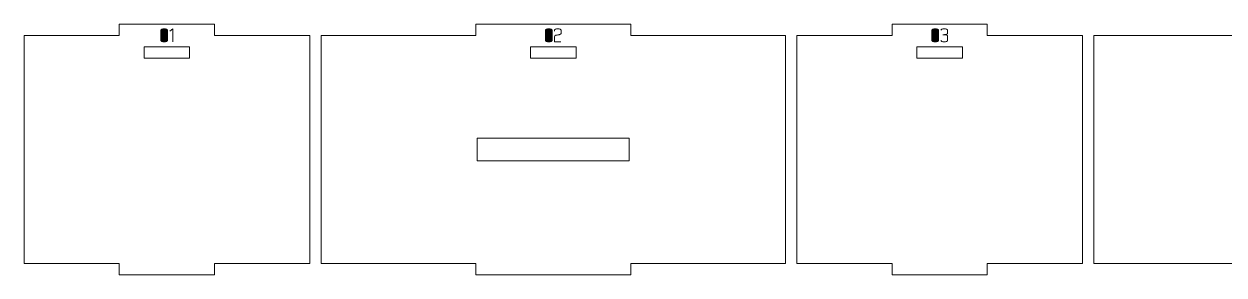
# Model space of a CAD drawing. Header units: centimetres. Extents: x -250 to 250, y -508 to 508.
# Drawn here: x 16.07 to 47.66, y 268.33 to 274.93 of the extents above; entities that cross this region are included whole.
import ezdxf

# ---------------------------------------------------------------- set-up
doc = ezdxf.new("R2010")
doc.units = ezdxf.units.CM
doc.header["$MEASUREMENT"] = 0
doc.layers.add('Capa 1', color=7, linetype='Continuous')

msp = doc.modelspace()

# ---------------------------------------------------------------- hatches: boundary and pattern name
at = {"layer": 'Capa 1', "true_color": 0x3e4095}
h = msp.add_hatch(color=175, dxfattribs=at)
edge = h.paths.add_edge_path()
edge.add_spline(control_points=[(19.67501, 274.49803), (19.67501, 274.48749), (19.68349, 274.47852), (19.70045, 274.47111), (19.7174, 274.4637), (19.73856, 274.46), (19.76391, 274.46), (19.78926, 274.46), (19.81042, 274.4637), (19.82738, 274.47111), (19.84433, 274.47852), (19.85281, 274.48749), (19.85281, 274.49803), (19.85281, 274.49803), (19.85281, 274.76275), (19.85281, 274.76275), (19.85281, 274.77329), (19.84433, 274.78226), (19.82738, 274.78967), (19.81042, 274.79708), (19.78926, 274.80078), (19.76391, 274.80078), (19.73856, 274.80078), (19.7174, 274.79708), (19.70045, 274.78967), (19.68349, 274.78226), (19.67501, 274.77329), (19.67501, 274.76275), (19.67501, 274.76275), (19.67501, 274.49803), (19.67501, 274.49803)], knot_values=[0, 0, 0, 0, 0.1, 0.1, 0.1, 0.2, 0.2, 0.2, 0.3, 0.3, 0.3, 0.4, 0.4, 0.4, 0.5, 0.5, 0.5, 0.6, 0.6, 0.6, 0.7, 0.7, 0.7, 0.8, 0.8, 0.8, 0.9, 0.9, 0.9, 1, 1, 1, 1], degree=3, periodic=1)
h = msp.add_hatch(color=175, dxfattribs=at)
edge = h.paths.add_edge_path()
edge.add_spline(control_points=[(19.85281, 274.49803), (19.85281, 274.48749), (19.84433, 274.47852), (19.82738, 274.47111), (19.81042, 274.4637), (19.78926, 274.46), (19.76391, 274.46), (19.73856, 274.46), (19.7174, 274.4637), (19.70045, 274.47111), (19.68349, 274.47852), (19.67501, 274.48749), (19.67501, 274.49803), (19.67501, 274.49803), (19.67501, 274.76275), (19.67501, 274.76275), (19.67501, 274.77329), (19.68349, 274.78226), (19.70045, 274.78967), (19.7174, 274.79708), (19.73856, 274.80078), (19.76391, 274.80078), (19.78926, 274.80078), (19.81042, 274.79708), (19.82738, 274.78967), (19.84433, 274.78226), (19.85281, 274.77329), (19.85281, 274.76275), (19.85281, 274.76275), (19.85281, 274.49803), (19.85281, 274.49803)], knot_values=[0, 0, 0, 0, 0.1, 0.1, 0.1, 0.2, 0.2, 0.2, 0.3, 0.3, 0.3, 0.4, 0.4, 0.4, 0.5, 0.5, 0.5, 0.6, 0.6, 0.6, 0.7, 0.7, 0.7, 0.8, 0.8, 0.8, 0.9, 0.9, 0.9, 1, 1, 1, 1], degree=3, periodic=1)
h = msp.add_hatch(color=175, dxfattribs=at)
edge = h.paths.add_edge_path()
edge.add_spline(control_points=[(19.99407, 274.80128), (19.99407, 274.80128), (19.91208, 274.74448), (19.91208, 274.74448), (19.91208, 274.74448), (19.99407, 274.80128), (19.99407, 274.80128), (19.99407, 274.80128), (19.99407, 274.46), (19.99407, 274.46), (19.99407, 274.46), (19.99407, 274.80128), (19.99407, 274.80128)], knot_values=[0, 0, 0, 0, 0.25, 0.25, 0.25, 0.5, 0.5, 0.5, 0.75, 0.75, 0.75, 1, 1, 1, 1], degree=3, periodic=1)
h = msp.add_hatch(color=175, dxfattribs=at)
edge = h.paths.add_edge_path()
edge.add_spline(control_points=[(29.79855, 274.49853), (29.79855, 274.48799), (29.80703, 274.47902), (29.82399, 274.47161), (29.84094, 274.4642), (29.8621, 274.4605), (29.88745, 274.4605), (29.9128, 274.4605), (29.93396, 274.4642), (29.95092, 274.47161), (29.96787, 274.47902), (29.97635, 274.48799), (29.97635, 274.49853), (29.97635, 274.49853), (29.97635, 274.76325), (29.97635, 274.76325), (29.97635, 274.77379), (29.96787, 274.78276), (29.95092, 274.79017), (29.93396, 274.79758), (29.9128, 274.80128), (29.88745, 274.80128), (29.8621, 274.80128), (29.84094, 274.79758), (29.82399, 274.79017), (29.80703, 274.78276), (29.79855, 274.77379), (29.79855, 274.76325), (29.79855, 274.76325), (29.79855, 274.49853), (29.79855, 274.49853)], knot_values=[0, 0, 0, 0, 0.1, 0.1, 0.1, 0.2, 0.2, 0.2, 0.3, 0.3, 0.3, 0.4, 0.4, 0.4, 0.5, 0.5, 0.5, 0.6, 0.6, 0.6, 0.7, 0.7, 0.7, 0.8, 0.8, 0.8, 0.9, 0.9, 0.9, 1, 1, 1, 1], degree=3, periodic=1)
h = msp.add_hatch(color=175, dxfattribs=at)
edge = h.paths.add_edge_path()
edge.add_spline(control_points=[(29.97635, 274.49853), (29.97635, 274.48799), (29.96787, 274.47902), (29.95092, 274.47161), (29.93396, 274.4642), (29.9128, 274.4605), (29.88745, 274.4605), (29.8621, 274.4605), (29.84094, 274.4642), (29.82399, 274.47161), (29.80703, 274.47902), (29.79855, 274.48799), (29.79855, 274.49853), (29.79855, 274.49853), (29.79855, 274.76325), (29.79855, 274.76325), (29.79855, 274.77379), (29.80703, 274.78276), (29.82399, 274.79017), (29.84094, 274.79758), (29.8621, 274.80128), (29.88745, 274.80128), (29.9128, 274.80128), (29.93396, 274.79758), (29.95092, 274.79017), (29.96787, 274.78276), (29.97635, 274.77379), (29.97635, 274.76325), (29.97635, 274.76325), (29.97635, 274.49853), (29.97635, 274.49853)], knot_values=[0, 0, 0, 0, 0.1, 0.1, 0.1, 0.2, 0.2, 0.2, 0.3, 0.3, 0.3, 0.4, 0.4, 0.4, 0.5, 0.5, 0.5, 0.6, 0.6, 0.6, 0.7, 0.7, 0.7, 0.8, 0.8, 0.8, 0.9, 0.9, 0.9, 1, 1, 1, 1], degree=3, periodic=1)
h = msp.add_hatch(color=175, dxfattribs=at)
edge = h.paths.add_edge_path()
edge.add_spline(control_points=[(30.03513, 274.4605), (30.03513, 274.4605), (30.03513, 274.60323), (30.03513, 274.60323), (30.03611, 274.61608), (30.0478, 274.62595), (30.07019, 274.63287), (30.07941, 274.63353), (30.08822, 274.6346), (30.09662, 274.63608), (30.10501, 274.63756), (30.11349, 274.63912), (30.12205, 274.64077), (30.13786, 274.6434), (30.14996, 274.64554), (30.15835, 274.64719), (30.16675, 274.64884), (30.1749, 274.65098), (30.1828, 274.65361), (30.20321, 274.66118), (30.21342, 274.6709), (30.21342, 274.68275), (30.21342, 274.68275), (30.21342, 274.76325), (30.21342, 274.76325), (30.21342, 274.77379), (30.20494, 274.78276), (30.18799, 274.79017), (30.17103, 274.79758), (30.14987, 274.80128), (30.12452, 274.80128), (30.09917, 274.80128), (30.07801, 274.79758), (30.06106, 274.79017), (30.0441, 274.78276), (30.03562, 274.77379), (30.03562, 274.76325), (30.03562, 274.76325), (30.03562, 274.73905), (30.03562, 274.73905), (30.03562, 274.73905), (30.03562, 274.76325), (30.03562, 274.76325), (30.03562, 274.77379), (30.0441, 274.78276), (30.06106, 274.79017), (30.07801, 274.79758), (30.09917, 274.80128), (30.12452, 274.80128), (30.14987, 274.80128), (30.17103, 274.79758), (30.18799, 274.79017), (30.20494, 274.78276), (30.21342, 274.77379), (30.21342, 274.76325), (30.21342, 274.76325), (30.21342, 274.68275), (30.21342, 274.68275), (30.21342, 274.6709), (30.20321, 274.66118), (30.1828, 274.65361), (30.1749, 274.65098), (30.16675, 274.64884), (30.15835, 274.64719), (30.14996, 274.64554), (30.13786, 274.6434), (30.12205, 274.64077), (30.11349, 274.63912), (30.10501, 274.63756), (30.09662, 274.63608), (30.08822, 274.6346), (30.07941, 274.63353), (30.07019, 274.63287), (30.0478, 274.62595), (30.03611, 274.61608), (30.03513, 274.60323), (30.03513, 274.60323), (30.03513, 274.4605), (30.03513, 274.4605), (30.03513, 274.4605), (30.20404, 274.4605), (30.20404, 274.4605), (30.20404, 274.4605), (30.03513, 274.4605), (30.03513, 274.4605)], knot_values=[0, 0, 0, 0, 0.03571429, 0.03571429, 0.03571429, 0.07142857, 0.07142857, 0.07142857, 0.10714286, 0.10714286, 0.10714286, 0.14285714, 0.14285714, 0.14285714, 0.17857143, 0.17857143, 0.17857143, 0.21428571, 0.21428571, 0.21428571, 0.25, 0.25, 0.25, 0.28571429, 0.28571429, 0.28571429, 0.32142857, 0.32142857, 0.32142857, 0.35714286, 0.35714286, 0.35714286, 0.39285714, 0.39285714, 0.39285714, 0.42857143, 0.42857143, 0.42857143, 0.46428571, 0.46428571, 0.46428571, 0.5, 0.5, 0.5, 0.53571429, 0.53571429, 0.53571429, 0.57142857, 0.57142857, 0.57142857, 0.60714286, 0.60714286, 0.60714286, 0.64285714, 0.64285714, 0.64285714, 0.67857143, 0.67857143, 0.67857143, 0.71428571, 0.71428571, 0.71428571, 0.75, 0.75, 0.75, 0.78571429, 0.78571429, 0.78571429, 0.82142857, 0.82142857, 0.82142857, 0.85714286, 0.85714286, 0.85714286, 0.89285714, 0.89285714, 0.89285714, 0.92857143, 0.92857143, 0.92857143, 0.96428571, 0.96428571, 0.96428571, 1, 1, 1, 1], degree=3, periodic=1)
h = msp.add_hatch(color=175, dxfattribs=at)
edge = h.paths.add_edge_path()
edge.add_spline(control_points=[(39.96999, 274.49853), (39.96999, 274.48799), (39.97847, 274.47902), (39.99543, 274.47161), (40.01238, 274.4642), (40.03354, 274.4605), (40.05889, 274.4605), (40.08424, 274.4605), (40.1054, 274.4642), (40.12236, 274.47161), (40.13931, 274.47902), (40.14779, 274.48799), (40.14779, 274.49853), (40.14779, 274.49853), (40.14779, 274.76325), (40.14779, 274.76325), (40.14779, 274.77379), (40.13931, 274.78276), (40.12236, 274.79017), (40.1054, 274.79758), (40.08424, 274.80128), (40.05889, 274.80128), (40.03354, 274.80128), (40.01238, 274.79758), (39.99543, 274.79017), (39.97847, 274.78276), (39.96999, 274.77379), (39.96999, 274.76325), (39.96999, 274.76325), (39.96999, 274.49853), (39.96999, 274.49853)], knot_values=[0, 0, 0, 0, 0.1, 0.1, 0.1, 0.2, 0.2, 0.2, 0.3, 0.3, 0.3, 0.4, 0.4, 0.4, 0.5, 0.5, 0.5, 0.6, 0.6, 0.6, 0.7, 0.7, 0.7, 0.8, 0.8, 0.8, 0.9, 0.9, 0.9, 1, 1, 1, 1], degree=3, periodic=1)
h = msp.add_hatch(color=175, dxfattribs=at)
edge = h.paths.add_edge_path()
edge.add_spline(control_points=[(40.14779, 274.49853), (40.14779, 274.48799), (40.13931, 274.47902), (40.12236, 274.47161), (40.1054, 274.4642), (40.08424, 274.4605), (40.05889, 274.4605), (40.03354, 274.4605), (40.01238, 274.4642), (39.99543, 274.47161), (39.97847, 274.47902), (39.96999, 274.48799), (39.96999, 274.49853), (39.96999, 274.49853), (39.96999, 274.76325), (39.96999, 274.76325), (39.96999, 274.77379), (39.97847, 274.78276), (39.99543, 274.79017), (40.01238, 274.79758), (40.03354, 274.80128), (40.05889, 274.80128), (40.08424, 274.80128), (40.1054, 274.79758), (40.12236, 274.79017), (40.13931, 274.78276), (40.14779, 274.77379), (40.14779, 274.76325), (40.14779, 274.76325), (40.14779, 274.49853), (40.14779, 274.49853)], knot_values=[0, 0, 0, 0, 0.1, 0.1, 0.1, 0.2, 0.2, 0.2, 0.3, 0.3, 0.3, 0.4, 0.4, 0.4, 0.5, 0.5, 0.5, 0.6, 0.6, 0.6, 0.7, 0.7, 0.7, 0.8, 0.8, 0.8, 0.9, 0.9, 0.9, 1, 1, 1, 1], degree=3, periodic=1)
h = msp.add_hatch(color=175, dxfattribs=at)
edge = h.paths.add_edge_path()
edge.add_spline(control_points=[(40.29596, 274.4605), (40.27061, 274.4605), (40.24945, 274.4642), (40.2325, 274.47161), (40.21554, 274.47902), (40.20706, 274.48799), (40.20706, 274.49853), (40.20706, 274.48799), (40.21554, 274.47902), (40.2325, 274.47161), (40.24945, 274.4642), (40.27061, 274.4605), (40.29596, 274.4605), (40.32131, 274.4605), (40.34247, 274.4642), (40.35943, 274.47161), (40.37638, 274.47902), (40.38486, 274.48799), (40.38486, 274.49853), (40.38486, 274.49853), (40.38486, 274.60965), (40.38486, 274.60965), (40.38486, 274.61854), (40.37877, 274.62628), (40.36659, 274.63287), (40.3544, 274.63945), (40.31868, 274.6439), (40.25941, 274.6462), (40.31835, 274.64982), (40.35375, 274.6541), (40.3656, 274.65904), (40.37745, 274.66398), (40.38387, 274.67205), (40.38486, 274.68324), (40.38486, 274.68324), (40.38486, 274.76325), (40.38486, 274.76325), (40.38486, 274.77379), (40.37638, 274.78276), (40.35943, 274.79017), (40.34247, 274.79758), (40.32131, 274.80128), (40.29596, 274.80128), (40.27061, 274.80128), (40.24945, 274.79758), (40.2325, 274.79017), (40.21554, 274.78276), (40.20706, 274.77379), (40.20706, 274.76325), (40.20706, 274.77379), (40.21554, 274.78276), (40.2325, 274.79017), (40.24945, 274.79758), (40.27061, 274.80128), (40.29596, 274.80128), (40.32131, 274.80128), (40.34247, 274.79758), (40.35943, 274.79017), (40.37638, 274.78276), (40.38486, 274.77379), (40.38486, 274.76325), (40.38486, 274.76325), (40.38486, 274.68324), (40.38486, 274.68324), (40.38387, 274.67205), (40.37745, 274.66398), (40.3656, 274.65904), (40.35375, 274.6541), (40.31835, 274.64982), (40.25941, 274.6462), (40.31868, 274.6439), (40.3544, 274.63945), (40.36659, 274.63287), (40.37877, 274.62628), (40.38486, 274.61854), (40.38486, 274.60965), (40.38486, 274.60965), (40.38486, 274.49853), (40.38486, 274.49853), (40.38486, 274.48799), (40.37638, 274.47902), (40.35943, 274.47161), (40.34247, 274.4642), (40.32131, 274.4605), (40.29596, 274.4605)], knot_values=[0, 0, 0, 0, 0.03571429, 0.03571429, 0.03571429, 0.07142857, 0.07142857, 0.07142857, 0.10714286, 0.10714286, 0.10714286, 0.14285714, 0.14285714, 0.14285714, 0.17857143, 0.17857143, 0.17857143, 0.21428571, 0.21428571, 0.21428571, 0.25, 0.25, 0.25, 0.28571429, 0.28571429, 0.28571429, 0.32142857, 0.32142857, 0.32142857, 0.35714286, 0.35714286, 0.35714286, 0.39285714, 0.39285714, 0.39285714, 0.42857143, 0.42857143, 0.42857143, 0.46428571, 0.46428571, 0.46428571, 0.5, 0.5, 0.5, 0.53571429, 0.53571429, 0.53571429, 0.57142857, 0.57142857, 0.57142857, 0.60714286, 0.60714286, 0.60714286, 0.64285714, 0.64285714, 0.64285714, 0.67857143, 0.67857143, 0.67857143, 0.71428571, 0.71428571, 0.71428571, 0.75, 0.75, 0.75, 0.78571429, 0.78571429, 0.78571429, 0.82142857, 0.82142857, 0.82142857, 0.85714286, 0.85714286, 0.85714286, 0.89285714, 0.89285714, 0.89285714, 0.92857143, 0.92857143, 0.92857143, 0.96428571, 0.96428571, 0.96428571, 1, 1, 1, 1], degree=3, periodic=1)

# ---------------------------------------------------------------- linework, layer by layer
at = {"layer": 'Capa 1', "color": 1, "lineweight": 9}
for points, knots in [([(16.07453, 274.62828), (16.07453, 274.62828), (16.07453, 268.62828), (16.07453, 268.62828), (16.07453, 268.62828), (18.5812, 268.62828), (18.5812, 268.62828), (18.5812, 268.62828), (18.5812, 268.32828), (18.5812, 268.32828), (18.5812, 268.32828), (21.08788, 268.32828), (21.08788, 268.32828), (21.08788, 268.32828), (21.08788, 268.62828), (21.08788, 268.62828), (21.08788, 268.62828), (23.59455, 268.62828), (23.59455, 268.62828), (23.59455, 268.62828), (23.59455, 274.62828), (23.59455, 274.62828), (23.59455, 274.62828), (21.08788, 274.62828), (21.08788, 274.62828), (21.08788, 274.62828), (21.08788, 274.92828), (21.08788, 274.92828), (21.08788, 274.92828), (18.5812, 274.92828), (18.5812, 274.92828), (18.5812, 274.92828), (18.5812, 274.62828), (18.5812, 274.62828), (18.5812, 274.62828), (16.07453, 274.62828), (16.07453, 274.62828)], [0, 0, 0, 0, 0.08333333, 0.08333333, 0.08333333, 0.16666667, 0.16666667, 0.16666667, 0.25, 0.25, 0.25, 0.33333333, 0.33333333, 0.33333333, 0.41666667, 0.41666667, 0.41666667, 0.5, 0.5, 0.5, 0.58333333, 0.58333333, 0.58333333, 0.66666667, 0.66666667, 0.66666667, 0.75, 0.75, 0.75, 0.83333333, 0.83333333, 0.83333333, 0.91666667, 0.91666667, 0.91666667, 1, 1, 1, 1]), ([(23.89455, 274.62828), (23.89455, 274.62828), (23.89455, 268.62828), (23.89455, 268.62828), (23.89455, 268.62828), (27.96884, 268.62828), (27.96884, 268.62828), (27.96884, 268.62828), (27.96884, 268.32828), (27.96884, 268.32828), (27.96884, 268.32828), (32.04313, 268.32828), (32.04313, 268.32828), (32.04313, 268.32828), (32.04313, 268.62828), (32.04313, 268.62828), (32.04313, 268.62828), (36.11742, 268.62828), (36.11742, 268.62828), (36.11742, 268.62828), (36.11742, 274.62828), (36.11742, 274.62828), (36.11742, 274.62828), (32.04313, 274.62828), (32.04313, 274.62828), (32.04313, 274.62828), (32.04313, 274.92828), (32.04313, 274.92828), (32.04313, 274.92828), (27.96884, 274.92828), (27.96884, 274.92828), (27.96884, 274.92828), (27.96884, 274.62828), (27.96884, 274.62828), (27.96884, 274.62828), (23.89455, 274.62828), (23.89455, 274.62828)], [0, 0, 0, 0, 0.08333333, 0.08333333, 0.08333333, 0.16666667, 0.16666667, 0.16666667, 0.25, 0.25, 0.25, 0.33333333, 0.33333333, 0.33333333, 0.41666667, 0.41666667, 0.41666667, 0.5, 0.5, 0.5, 0.58333333, 0.58333333, 0.58333333, 0.66666667, 0.66666667, 0.66666667, 0.75, 0.75, 0.75, 0.83333333, 0.83333333, 0.83333333, 0.91666667, 0.91666667, 0.91666667, 1, 1, 1, 1]), ([(36.41742, 274.62828), (36.41742, 274.62828), (36.41742, 268.62828), (36.41742, 268.62828), (36.41742, 268.62828), (38.9241, 268.62828), (38.9241, 268.62828), (38.9241, 268.62828), (38.9241, 268.32828), (38.9241, 268.32828), (38.9241, 268.32828), (41.43077, 268.32828), (41.43077, 268.32828), (41.43077, 268.32828), (41.43077, 268.62828), (41.43077, 268.62828), (41.43077, 268.62828), (43.93744, 268.62828), (43.93744, 268.62828), (43.93744, 268.62828), (43.93744, 274.62828), (43.93744, 274.62828), (43.93744, 274.62828), (41.43077, 274.62828), (41.43077, 274.62828), (41.43077, 274.62828), (41.43077, 274.92828), (41.43077, 274.92828), (41.43077, 274.92828), (38.9241, 274.92828), (38.9241, 274.92828), (38.9241, 274.92828), (38.9241, 274.62828), (38.9241, 274.62828), (38.9241, 274.62828), (36.41742, 274.62828), (36.41742, 274.62828)], [0, 0, 0, 0, 0.08333333, 0.08333333, 0.08333333, 0.16666667, 0.16666667, 0.16666667, 0.25, 0.25, 0.25, 0.33333333, 0.33333333, 0.33333333, 0.41666667, 0.41666667, 0.41666667, 0.5, 0.5, 0.5, 0.58333333, 0.58333333, 0.58333333, 0.66666667, 0.66666667, 0.66666667, 0.75, 0.75, 0.75, 0.83333333, 0.83333333, 0.83333333, 0.91666667, 0.91666667, 0.91666667, 1, 1, 1, 1]), ([(44.23744, 274.62828), (44.23744, 274.62828), (44.23744, 268.62828), (44.23744, 268.62828), (44.23744, 268.62828), (50.49996, 268.62828), (50.49996, 268.62828), (50.49996, 268.62828), (50.49996, 268.32828), (50.49996, 268.32828), (50.49996, 268.32828), (56.76249, 268.32828), (56.76249, 268.32828), (56.76249, 268.32828), (56.76249, 268.62828), (56.76249, 268.62828), (56.76249, 268.62828), (63.02501, 268.62828), (63.02501, 268.62828), (63.02501, 268.62828), (63.02501, 274.62828), (63.02501, 274.62828), (63.02501, 274.62828), (56.76249, 274.62828), (56.76249, 274.62828), (56.76249, 274.62828), (56.76249, 274.92828), (56.76249, 274.92828), (56.76249, 274.92828), (50.49996, 274.92828), (50.49996, 274.92828), (50.49996, 274.92828), (50.49996, 274.62828), (50.49996, 274.62828), (50.49996, 274.62828), (44.23744, 274.62828), (44.23744, 274.62828)], [0, 0, 0, 0, 0.08333333, 0.08333333, 0.08333333, 0.16666667, 0.16666667, 0.16666667, 0.25, 0.25, 0.25, 0.33333333, 0.33333333, 0.33333333, 0.41666667, 0.41666667, 0.41666667, 0.5, 0.5, 0.5, 0.58333333, 0.58333333, 0.58333333, 0.66666667, 0.66666667, 0.66666667, 0.75, 0.75, 0.75, 0.83333333, 0.83333333, 0.83333333, 0.91666667, 0.91666667, 0.91666667, 1, 1, 1, 1]), ([(19.23454, 274.02792), (19.23454, 274.02792), (20.43454, 274.02792), (20.43454, 274.02792), (20.43454, 274.02792), (20.43454, 274.32792), (20.43454, 274.32792), (20.43454, 274.32792), (19.23454, 274.32792), (19.23454, 274.32792), (19.23454, 274.32792), (19.23454, 274.02792), (19.23454, 274.02792)], [0, 0, 0, 0, 0.25, 0.25, 0.25, 0.5, 0.5, 0.5, 0.75, 0.75, 0.75, 1, 1, 1, 1]), ([(29.40599, 274.02792), (29.40599, 274.02792), (30.60599, 274.02792), (30.60599, 274.02792), (30.60599, 274.02792), (30.60599, 274.32792), (30.60599, 274.32792), (30.60599, 274.32792), (29.40599, 274.32792), (29.40599, 274.32792), (29.40599, 274.32792), (29.40599, 274.02792), (29.40599, 274.02792)], [0, 0, 0, 0, 0.25, 0.25, 0.25, 0.5, 0.5, 0.5, 0.75, 0.75, 0.75, 1, 1, 1, 1]), ([(39.57743, 274.02792), (39.57743, 274.02792), (40.77743, 274.02792), (40.77743, 274.02792), (40.77743, 274.02792), (40.77743, 274.32792), (40.77743, 274.32792), (40.77743, 274.32792), (39.57743, 274.32792), (39.57743, 274.32792), (39.57743, 274.32792), (39.57743, 274.02792), (39.57743, 274.02792)], [0, 0, 0, 0, 0.25, 0.25, 0.25, 0.5, 0.5, 0.5, 0.75, 0.75, 0.75, 1, 1, 1, 1]), ([(28.00599, 271.92828), (28.00599, 271.92828), (32.00599, 271.92828), (32.00599, 271.92828), (32.00599, 271.92828), (32.00599, 271.32828), (32.00599, 271.32828), (32.00599, 271.32828), (28.00599, 271.32828), (28.00599, 271.32828), (28.00599, 271.32828), (28.00599, 271.92828), (28.00599, 271.92828)], [0, 0, 0, 0, 0.25, 0.25, 0.25, 0.5, 0.5, 0.5, 0.75, 0.75, 0.75, 1, 1, 1, 1])]:
    msp.add_open_spline(points, degree=3, knots=knots, dxfattribs=at)
at = {"layer": 'Capa 1', "color": 114, "lineweight": 9}
for points, knots in [([(19.67501, 274.49803), (19.67501, 274.48749), (19.68349, 274.47852), (19.70045, 274.47111), (19.7174, 274.4637), (19.73856, 274.46), (19.76391, 274.46), (19.78926, 274.46), (19.81042, 274.4637), (19.82738, 274.47111), (19.84433, 274.47852), (19.85281, 274.48749), (19.85281, 274.49803), (19.85281, 274.49803), (19.85281, 274.76275), (19.85281, 274.76275), (19.85281, 274.77329), (19.84433, 274.78226), (19.82738, 274.78967), (19.81042, 274.79708), (19.78926, 274.80078), (19.76391, 274.80078), (19.73856, 274.80078), (19.7174, 274.79708), (19.70045, 274.78967), (19.68349, 274.78226), (19.67501, 274.77329), (19.67501, 274.76275), (19.67501, 274.76275), (19.67501, 274.49803), (19.67501, 274.49803)], [0, 0, 0, 0, 0.1, 0.1, 0.1, 0.2, 0.2, 0.2, 0.3, 0.3, 0.3, 0.4, 0.4, 0.4, 0.5, 0.5, 0.5, 0.6, 0.6, 0.6, 0.7, 0.7, 0.7, 0.8, 0.8, 0.8, 0.9, 0.9, 0.9, 1, 1, 1, 1]), ([(19.85281, 274.49803), (19.85281, 274.48749), (19.84433, 274.47852), (19.82738, 274.47111), (19.81042, 274.4637), (19.78926, 274.46), (19.76391, 274.46), (19.73856, 274.46), (19.7174, 274.4637), (19.70045, 274.47111), (19.68349, 274.47852), (19.67501, 274.48749), (19.67501, 274.49803), (19.67501, 274.49803), (19.67501, 274.76275), (19.67501, 274.76275), (19.67501, 274.77329), (19.68349, 274.78226), (19.70045, 274.78967), (19.7174, 274.79708), (19.73856, 274.80078), (19.76391, 274.80078), (19.78926, 274.80078), (19.81042, 274.79708), (19.82738, 274.78967), (19.84433, 274.78226), (19.85281, 274.77329), (19.85281, 274.76275), (19.85281, 274.76275), (19.85281, 274.49803), (19.85281, 274.49803)], [0, 0, 0, 0, 0.1, 0.1, 0.1, 0.2, 0.2, 0.2, 0.3, 0.3, 0.3, 0.4, 0.4, 0.4, 0.5, 0.5, 0.5, 0.6, 0.6, 0.6, 0.7, 0.7, 0.7, 0.8, 0.8, 0.8, 0.9, 0.9, 0.9, 1, 1, 1, 1]), ([(19.99407, 274.80128), (19.99407, 274.80128), (19.91208, 274.74448), (19.91208, 274.74448), (19.91208, 274.74448), (19.99407, 274.80128), (19.99407, 274.80128), (19.99407, 274.80128), (19.99407, 274.46), (19.99407, 274.46), (19.99407, 274.46), (19.99407, 274.80128), (19.99407, 274.80128)], [0, 0, 0, 0, 0.25, 0.25, 0.25, 0.5, 0.5, 0.5, 0.75, 0.75, 0.75, 1, 1, 1, 1]), ([(29.79855, 274.49853), (29.79855, 274.48799), (29.80703, 274.47902), (29.82399, 274.47161), (29.84094, 274.4642), (29.8621, 274.4605), (29.88745, 274.4605), (29.9128, 274.4605), (29.93396, 274.4642), (29.95092, 274.47161), (29.96787, 274.47902), (29.97635, 274.48799), (29.97635, 274.49853), (29.97635, 274.49853), (29.97635, 274.76325), (29.97635, 274.76325), (29.97635, 274.77379), (29.96787, 274.78276), (29.95092, 274.79017), (29.93396, 274.79758), (29.9128, 274.80128), (29.88745, 274.80128), (29.8621, 274.80128), (29.84094, 274.79758), (29.82399, 274.79017), (29.80703, 274.78276), (29.79855, 274.77379), (29.79855, 274.76325), (29.79855, 274.76325), (29.79855, 274.49853), (29.79855, 274.49853)], [0, 0, 0, 0, 0.1, 0.1, 0.1, 0.2, 0.2, 0.2, 0.3, 0.3, 0.3, 0.4, 0.4, 0.4, 0.5, 0.5, 0.5, 0.6, 0.6, 0.6, 0.7, 0.7, 0.7, 0.8, 0.8, 0.8, 0.9, 0.9, 0.9, 1, 1, 1, 1]), ([(29.97635, 274.49853), (29.97635, 274.48799), (29.96787, 274.47902), (29.95092, 274.47161), (29.93396, 274.4642), (29.9128, 274.4605), (29.88745, 274.4605), (29.8621, 274.4605), (29.84094, 274.4642), (29.82399, 274.47161), (29.80703, 274.47902), (29.79855, 274.48799), (29.79855, 274.49853), (29.79855, 274.49853), (29.79855, 274.76325), (29.79855, 274.76325), (29.79855, 274.77379), (29.80703, 274.78276), (29.82399, 274.79017), (29.84094, 274.79758), (29.8621, 274.80128), (29.88745, 274.80128), (29.9128, 274.80128), (29.93396, 274.79758), (29.95092, 274.79017), (29.96787, 274.78276), (29.97635, 274.77379), (29.97635, 274.76325), (29.97635, 274.76325), (29.97635, 274.49853), (29.97635, 274.49853)], [0, 0, 0, 0, 0.1, 0.1, 0.1, 0.2, 0.2, 0.2, 0.3, 0.3, 0.3, 0.4, 0.4, 0.4, 0.5, 0.5, 0.5, 0.6, 0.6, 0.6, 0.7, 0.7, 0.7, 0.8, 0.8, 0.8, 0.9, 0.9, 0.9, 1, 1, 1, 1]), ([(30.03513, 274.4605), (30.03513, 274.4605), (30.03513, 274.60323), (30.03513, 274.60323), (30.03611, 274.61608), (30.0478, 274.62595), (30.07019, 274.63287), (30.07941, 274.63353), (30.08822, 274.6346), (30.09662, 274.63608), (30.10501, 274.63756), (30.11349, 274.63912), (30.12205, 274.64077), (30.13786, 274.6434), (30.14996, 274.64554), (30.15835, 274.64719), (30.16675, 274.64884), (30.1749, 274.65098), (30.1828, 274.65361), (30.20321, 274.66118), (30.21342, 274.6709), (30.21342, 274.68275), (30.21342, 274.68275), (30.21342, 274.76325), (30.21342, 274.76325), (30.21342, 274.77379), (30.20494, 274.78276), (30.18799, 274.79017), (30.17103, 274.79758), (30.14987, 274.80128), (30.12452, 274.80128), (30.09917, 274.80128), (30.07801, 274.79758), (30.06106, 274.79017), (30.0441, 274.78276), (30.03562, 274.77379), (30.03562, 274.76325), (30.03562, 274.76325), (30.03562, 274.73905), (30.03562, 274.73905), (30.03562, 274.73905), (30.03562, 274.76325), (30.03562, 274.76325), (30.03562, 274.77379), (30.0441, 274.78276), (30.06106, 274.79017), (30.07801, 274.79758), (30.09917, 274.80128), (30.12452, 274.80128), (30.14987, 274.80128), (30.17103, 274.79758), (30.18799, 274.79017), (30.20494, 274.78276), (30.21342, 274.77379), (30.21342, 274.76325), (30.21342, 274.76325), (30.21342, 274.68275), (30.21342, 274.68275), (30.21342, 274.6709), (30.20321, 274.66118), (30.1828, 274.65361), (30.1749, 274.65098), (30.16675, 274.64884), (30.15835, 274.64719), (30.14996, 274.64554), (30.13786, 274.6434), (30.12205, 274.64077), (30.11349, 274.63912), (30.10501, 274.63756), (30.09662, 274.63608), (30.08822, 274.6346), (30.07941, 274.63353), (30.07019, 274.63287), (30.0478, 274.62595), (30.03611, 274.61608), (30.03513, 274.60323), (30.03513, 274.60323), (30.03513, 274.4605), (30.03513, 274.4605), (30.03513, 274.4605), (30.20404, 274.4605), (30.20404, 274.4605), (30.20404, 274.4605), (30.03513, 274.4605), (30.03513, 274.4605)], [0, 0, 0, 0, 0.03571429, 0.03571429, 0.03571429, 0.07142857, 0.07142857, 0.07142857, 0.10714286, 0.10714286, 0.10714286, 0.14285714, 0.14285714, 0.14285714, 0.17857143, 0.17857143, 0.17857143, 0.21428571, 0.21428571, 0.21428571, 0.25, 0.25, 0.25, 0.28571429, 0.28571429, 0.28571429, 0.32142857, 0.32142857, 0.32142857, 0.35714286, 0.35714286, 0.35714286, 0.39285714, 0.39285714, 0.39285714, 0.42857143, 0.42857143, 0.42857143, 0.46428571, 0.46428571, 0.46428571, 0.5, 0.5, 0.5, 0.53571429, 0.53571429, 0.53571429, 0.57142857, 0.57142857, 0.57142857, 0.60714286, 0.60714286, 0.60714286, 0.64285714, 0.64285714, 0.64285714, 0.67857143, 0.67857143, 0.67857143, 0.71428571, 0.71428571, 0.71428571, 0.75, 0.75, 0.75, 0.78571429, 0.78571429, 0.78571429, 0.82142857, 0.82142857, 0.82142857, 0.85714286, 0.85714286, 0.85714286, 0.89285714, 0.89285714, 0.89285714, 0.92857143, 0.92857143, 0.92857143, 0.96428571, 0.96428571, 0.96428571, 1, 1, 1, 1]), ([(39.96999, 274.49853), (39.96999, 274.48799), (39.97847, 274.47902), (39.99543, 274.47161), (40.01238, 274.4642), (40.03354, 274.4605), (40.05889, 274.4605), (40.08424, 274.4605), (40.1054, 274.4642), (40.12236, 274.47161), (40.13931, 274.47902), (40.14779, 274.48799), (40.14779, 274.49853), (40.14779, 274.49853), (40.14779, 274.76325), (40.14779, 274.76325), (40.14779, 274.77379), (40.13931, 274.78276), (40.12236, 274.79017), (40.1054, 274.79758), (40.08424, 274.80128), (40.05889, 274.80128), (40.03354, 274.80128), (40.01238, 274.79758), (39.99543, 274.79017), (39.97847, 274.78276), (39.96999, 274.77379), (39.96999, 274.76325), (39.96999, 274.76325), (39.96999, 274.49853), (39.96999, 274.49853)], [0, 0, 0, 0, 0.1, 0.1, 0.1, 0.2, 0.2, 0.2, 0.3, 0.3, 0.3, 0.4, 0.4, 0.4, 0.5, 0.5, 0.5, 0.6, 0.6, 0.6, 0.7, 0.7, 0.7, 0.8, 0.8, 0.8, 0.9, 0.9, 0.9, 1, 1, 1, 1]), ([(40.14779, 274.49853), (40.14779, 274.48799), (40.13931, 274.47902), (40.12236, 274.47161), (40.1054, 274.4642), (40.08424, 274.4605), (40.05889, 274.4605), (40.03354, 274.4605), (40.01238, 274.4642), (39.99543, 274.47161), (39.97847, 274.47902), (39.96999, 274.48799), (39.96999, 274.49853), (39.96999, 274.49853), (39.96999, 274.76325), (39.96999, 274.76325), (39.96999, 274.77379), (39.97847, 274.78276), (39.99543, 274.79017), (40.01238, 274.79758), (40.03354, 274.80128), (40.05889, 274.80128), (40.08424, 274.80128), (40.1054, 274.79758), (40.12236, 274.79017), (40.13931, 274.78276), (40.14779, 274.77379), (40.14779, 274.76325), (40.14779, 274.76325), (40.14779, 274.49853), (40.14779, 274.49853)], [0, 0, 0, 0, 0.1, 0.1, 0.1, 0.2, 0.2, 0.2, 0.3, 0.3, 0.3, 0.4, 0.4, 0.4, 0.5, 0.5, 0.5, 0.6, 0.6, 0.6, 0.7, 0.7, 0.7, 0.8, 0.8, 0.8, 0.9, 0.9, 0.9, 1, 1, 1, 1]), ([(40.29596, 274.4605), (40.27061, 274.4605), (40.24945, 274.4642), (40.2325, 274.47161), (40.21554, 274.47902), (40.20706, 274.48799), (40.20706, 274.49853), (40.20706, 274.48799), (40.21554, 274.47902), (40.2325, 274.47161), (40.24945, 274.4642), (40.27061, 274.4605), (40.29596, 274.4605), (40.32131, 274.4605), (40.34247, 274.4642), (40.35943, 274.47161), (40.37638, 274.47902), (40.38486, 274.48799), (40.38486, 274.49853), (40.38486, 274.49853), (40.38486, 274.60965), (40.38486, 274.60965), (40.38486, 274.61854), (40.37877, 274.62628), (40.36659, 274.63287), (40.3544, 274.63945), (40.31868, 274.6439), (40.25941, 274.6462), (40.31835, 274.64982), (40.35375, 274.6541), (40.3656, 274.65904), (40.37745, 274.66398), (40.38387, 274.67205), (40.38486, 274.68324), (40.38486, 274.68324), (40.38486, 274.76325), (40.38486, 274.76325), (40.38486, 274.77379), (40.37638, 274.78276), (40.35943, 274.79017), (40.34247, 274.79758), (40.32131, 274.80128), (40.29596, 274.80128), (40.27061, 274.80128), (40.24945, 274.79758), (40.2325, 274.79017), (40.21554, 274.78276), (40.20706, 274.77379), (40.20706, 274.76325), (40.20706, 274.77379), (40.21554, 274.78276), (40.2325, 274.79017), (40.24945, 274.79758), (40.27061, 274.80128), (40.29596, 274.80128), (40.32131, 274.80128), (40.34247, 274.79758), (40.35943, 274.79017), (40.37638, 274.78276), (40.38486, 274.77379), (40.38486, 274.76325), (40.38486, 274.76325), (40.38486, 274.68324), (40.38486, 274.68324), (40.38387, 274.67205), (40.37745, 274.66398), (40.3656, 274.65904), (40.35375, 274.6541), (40.31835, 274.64982), (40.25941, 274.6462), (40.31868, 274.6439), (40.3544, 274.63945), (40.36659, 274.63287), (40.37877, 274.62628), (40.38486, 274.61854), (40.38486, 274.60965), (40.38486, 274.60965), (40.38486, 274.49853), (40.38486, 274.49853), (40.38486, 274.48799), (40.37638, 274.47902), (40.35943, 274.47161), (40.34247, 274.4642), (40.32131, 274.4605), (40.29596, 274.4605)], [0, 0, 0, 0, 0.03571429, 0.03571429, 0.03571429, 0.07142857, 0.07142857, 0.07142857, 0.10714286, 0.10714286, 0.10714286, 0.14285714, 0.14285714, 0.14285714, 0.17857143, 0.17857143, 0.17857143, 0.21428571, 0.21428571, 0.21428571, 0.25, 0.25, 0.25, 0.28571429, 0.28571429, 0.28571429, 0.32142857, 0.32142857, 0.32142857, 0.35714286, 0.35714286, 0.35714286, 0.39285714, 0.39285714, 0.39285714, 0.42857143, 0.42857143, 0.42857143, 0.46428571, 0.46428571, 0.46428571, 0.5, 0.5, 0.5, 0.53571429, 0.53571429, 0.53571429, 0.57142857, 0.57142857, 0.57142857, 0.60714286, 0.60714286, 0.60714286, 0.64285714, 0.64285714, 0.64285714, 0.67857143, 0.67857143, 0.67857143, 0.71428571, 0.71428571, 0.71428571, 0.75, 0.75, 0.75, 0.78571429, 0.78571429, 0.78571429, 0.82142857, 0.82142857, 0.82142857, 0.85714286, 0.85714286, 0.85714286, 0.89285714, 0.89285714, 0.89285714, 0.92857143, 0.92857143, 0.92857143, 0.96428571, 0.96428571, 0.96428571, 1, 1, 1, 1])]:
    msp.add_open_spline(points, degree=3, knots=knots, dxfattribs=at)

doc.saveas('drawing.dxf')
